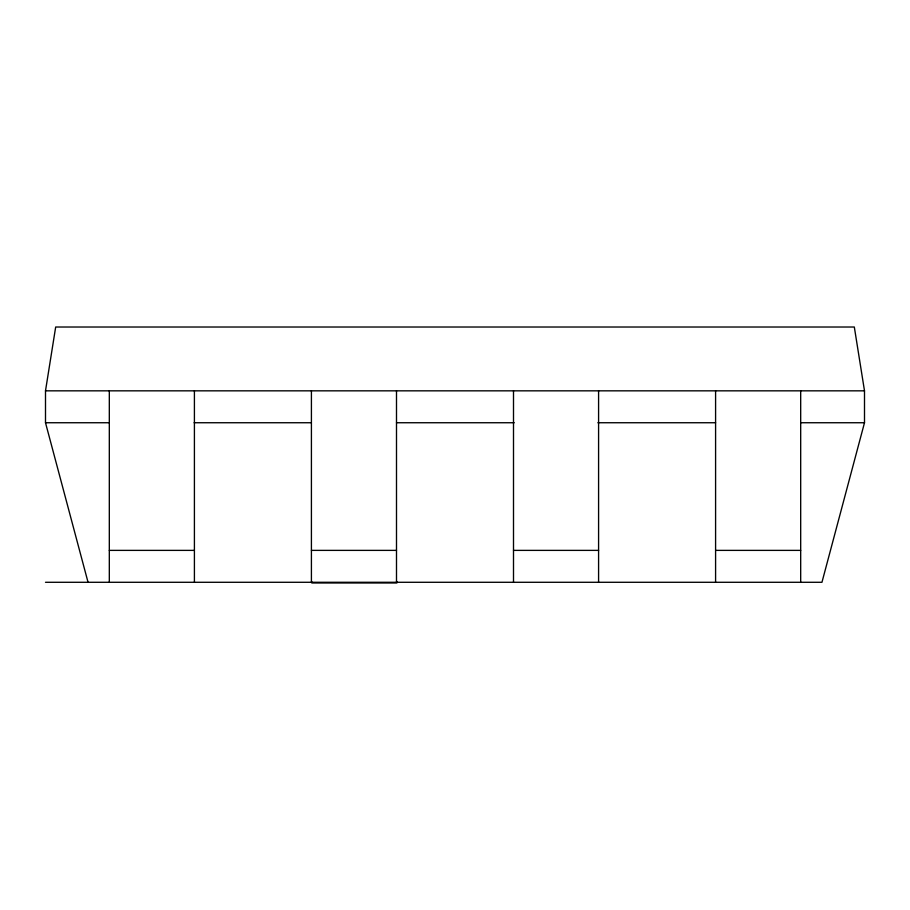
<?xml version="1.0" encoding="UTF-8"?>
<svg xmlns="http://www.w3.org/2000/svg" width="910" height="910" viewBox="0 0 910 910"><rect width="100%" height="100%" fill="white"/><g stroke="black" fill="none" stroke-linecap="round" stroke-linejoin="round"><path stroke-width="1.36" d="M88.043 582.286L45.5 422.74L45.5 390.834L55.681 327.02L854.319 327.02L864.5 390.834L864.5 422.74L821.957 582.286L45.5 582.286M45.5 390.834L864.5 390.834M45.5 422.74L109.314 422.74M194.114 422.74L311.413 422.74M396.498 422.74L514.207 422.74M597.881 422.74L715.59 422.74M800.686 422.74L864.5 422.74M109.314 550.379L194.41 550.379M311.413 550.379L396.498 550.379M513.502 550.379L598.587 550.379M715.59 550.379L800.686 550.379M800.686 390.834L800.686 582.286M715.59 390.834L715.59 582.286M598.587 390.834L598.587 582.286M513.502 390.834L513.502 582.286M396.885 581.717L396.885 582.98L311.789 582.98L311.789 581.717M396.498 390.834L396.498 582.286M311.413 390.834L311.413 582.286M194.41 390.834L194.41 582.286M109.314 390.834L109.314 582.286"/></g></svg>
